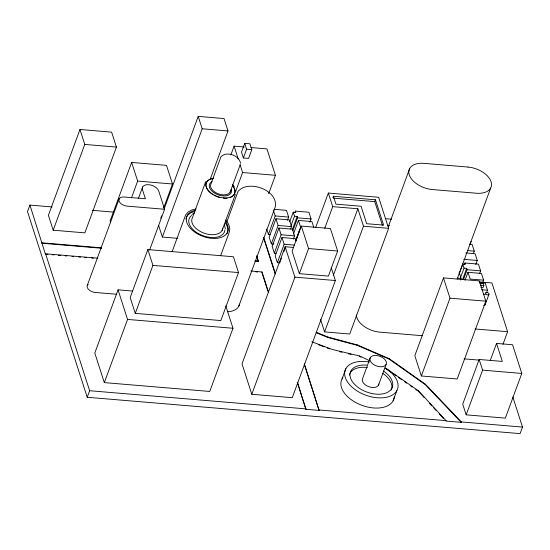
<?xml version="1.0" encoding="UTF-8"?>
<svg xmlns="http://www.w3.org/2000/svg" width="550" height="550" viewBox="0 0 550 550"><rect width="100%" height="100%" fill="white"/><g stroke="black" fill="none" stroke-linecap="round" stroke-linejoin="round"><path stroke-width="0.82" d="M52.154 206.958L29.913 205.088L27.5 211.64L87.216 397.272L520.087 433.62L522.5 427.068L512.813 396.962M79.97 129.484L48.407 215.277L53.206 230.202L84.858 232.856L116.428 147.07L111.623 132.144L79.97 129.484L84.769 144.416L53.206 230.202M47.994 254.409L45.43 254.196L29.913 205.088M45.43 254.196L45.581 253.791L97.762 258.17M163.639 208.079L172.501 183.996L166.506 165.364L131.649 162.436L110.096 221.024L110.612 222.647M87.388 285.141L119.151 198.798M131.443 197.924L137.644 181.074L131.649 162.436M138.524 198.117L142.642 186.924M132.509 291.06L118.058 289.85L94.806 353.038L104.314 382.607L209.742 391.462L232.987 328.268L225.789 305.889M87.216 397.272L89.629 390.72L45.581 253.791M147.847 249.576L130.192 297.564L135.272 313.369L220.853 320.554L238.508 272.559L233.427 256.761L147.847 249.576L152.928 265.375L135.272 313.369M160.731 218.24L161.611 215.834M164.271 208.615L198.206 116.38L224.015 118.552L227.996 130.941L210.588 178.262M149.6 250.051L164.594 209.275L158.723 191.022A8.669 5.149 20.2 0 0 148.782 184.697A8.669 5.149 20.2 0 0 142.464 189.654L145.399 198.784L124.114 196.996A7.019 4.166 20.2 0 0 119.006 201.004A7.019 4.166 20.2 0 0 127.05 206.126L164.594 209.275M104.314 382.607L127.566 319.419L118.058 289.85M177.341 238.308L162.353 237.05L202.194 128.776L198.206 116.38M172.136 251.653L185.673 214.844L188.162 211.97L191.95 209.921L195.979 209.014M205.7 181.679L192.431 217.745A16.177 9.598 20.2 0 0 204.579 233.344A16.177 9.598 20.2 0 0 222.778 228.064M230.863 154.921L234.094 146.128L244.2 146.981M223.699 197.904L223.589 198.199A15.159 8.999 20.2 0 0 227.164 198.172M244.709 143.358L241.484 152.116L243.361 157.967L248.572 158.4L251.797 149.641L249.913 143.797L244.709 143.358L246.586 149.208L243.361 157.967M230.113 192.156L240.103 165M235.538 191.702L242.591 172.535L240.013 164.532M222.083 230.478L235.352 194.411M226.758 222.062L238.019 191.455C248.291 179.025 279.187 190.417 275.124 207.384L238.673 306.453M220.598 255.778L228.841 233.372C231.034 228.779 228.999 223.417 225.61 220M268.668 193.662L275.433 175.292L266.936 148.885L250.938 147.544M254.918 261.113L258.335 261.401L256.933 256.176M270.084 234.486L268.4 234.348L275.172 215.944L273.488 210.719M290.696 229.006L291.576 226.607L289.417 219.883L275.942 218.756L269.17 237.153L271.336 243.877L273.859 244.083M271.336 243.877L278.101 225.472L275.942 218.756M261.862 272.367L262.013 271.961L250.889 271.026M293.391 239.092L294.566 235.888L292.401 229.171L278.926 228.037L272.161 246.441L274.319 253.158L276.004 253.303M274.319 253.158L281.091 234.761L278.926 228.037M287.471 220.275L288.647 217.078L286.481 210.354L273.852 209.296M296.175 240.886L295.453 238.645L281.978 237.518L275.206 255.915L277.372 262.639L279.895 262.852M289.678 221.808L293.212 212.204L295.859 212.431L295.439 211.111L308.914 212.238L311.073 218.962L309.897 222.159M294.848 212.706L295.439 211.111M277.372 262.639L284.137 244.234L281.978 237.518M290.978 225.83L294.504 216.232L293.212 212.204M293.556 247.452L285.127 246.744L242.028 363.887L251.804 394.281L292.277 397.678L335.376 280.534L331.258 267.74M279.971 262.157L281.442 258.156M283.8 251.756L285.271 247.754M292.449 229.254L297.158 216.452L294.504 216.232M292.889 230.629L297.598 217.827L297.158 216.452M293.432 234.025L298.437 220.426L311.912 221.561L313.83 227.528M295.886 239.944L300.596 227.143L298.437 220.426M295.79 240.79L299.317 231.192M301.338 226.084L292.105 251.185L299.337 273.659L328.398 276.1L337.631 250.999L330.399 228.525L301.338 226.084L308.571 248.559L299.337 273.659M251.804 394.281L294.903 277.138L285.127 246.744M315.679 227.487L328.35 193.05L378.634 197.278L388.623 228.319L349.738 334.015L324.589 331.904L320.506 319.22M332.915 197.471L333.369 196.247L375.451 199.781L383.604 225.129L366.671 223.706L361.054 206.257L335.913 204.146L333.369 196.247M324.768 228.271L332.722 206.649L328.35 193.05M333.41 275.22L357.864 208.759L332.722 206.649M324.589 331.904L363.481 226.208L357.864 208.759M382.401 225.328L374.77 201.616L375.451 199.781M316.174 332.702L327.986 337.514L328.137 337.109L357.28 344.912L389.317 358.724L425.487 384.299L461.326 421.933L522.5 427.068M304.384 363.791L319.096 410.403L305.917 409.296L297.674 382.814M388.348 226.538L409.688 168.527M342.093 378.874L345.847 368.679M327.986 337.514L357.136 345.317L357.28 344.912M369.641 360.711L359.611 355.987L359.466 356.393L361.006 357.115M370.26 357.72L362.622 378.476A8.642 5.129 20.2 0 0 369.112 386.808A8.642 5.129 20.2 0 0 378.833 383.989M378.455 385.275L386.093 364.519A8.642 5.129 20.2 0 0 376.365 355.499A8.642 5.129 20.2 0 0 372.068 363.344A8.642 5.129 20.2 0 0 386.093 364.519M461.326 421.933L461.175 422.331L425.336 384.697L389.173 359.129L389.317 358.724M386.471 369.112L386.616 368.706L385.076 367.978M393.133 400.778L396.887 390.589M443.451 277.887L414.831 355.685L421.355 375.973L457.208 378.984L485.836 301.18L479.311 280.899L443.451 277.887L449.982 298.169L421.355 375.973M457.153 279.111L490.655 188.066M459.209 273.694L462.743 264.096L465.396 264.316L464.97 262.996L478.445 264.131L480.604 270.847L479.724 273.247M469.975 244.667L471.151 241.464M464.379 264.598L464.97 262.996M418.509 391.359L418.66 390.954L386.616 368.706M460.508 277.722L464.042 268.118L462.743 264.096M460.487 279.998L461.079 278.396L459.161 272.422M462.571 279.544L466.689 268.345L464.042 268.118M463.595 279.317L467.129 269.713L466.689 268.345M473.378 253.536L474.265 251.13L472.099 244.413L469.576 244.2M425.336 384.697L425.487 384.299M465.025 280.314L467.967 272.312L481.442 273.446L483.601 280.163L482.721 282.562M475.791 264.454L477.263 260.452L475.097 253.729L465.836 252.952M480.04 283.161L483.196 283.429L483.869 285.512L483.147 287.464L480.783 287.265M486.482 293.033L487.513 290.235L485.244 283.202L479.401 282.714M485.052 304.906L488.922 294.381A1.925 1.141 20.2 0 0 486.757 292.373A1.925 1.141 20.2 0 0 485.801 294.119A1.925 1.141 20.2 0 0 488.922 294.381M418.66 390.954L445.995 420.64L445.844 421.046L461.175 422.331M496.533 343.413L502.322 361.419L479.16 359.473L462.722 404.154L466.159 414.831L505.354 418.124L521.792 373.443L512.566 344.761L496.533 343.413L490.366 360.168M466.159 414.831L482.598 370.15L479.16 359.473M502.989 344.286L507.616 331.705L491.934 282.961L479.091 281.882M191.978 214.397L194.404 213.084M202.194 128.776L227.996 130.941M246.586 149.208L251.797 149.641M84.769 144.416L116.428 147.07M242.591 172.535L275.433 175.292M137.644 181.074L172.501 183.996M333.534 198.158L374.77 201.616M385.674 218.687L391.566 219.182M275.172 215.944L288.647 217.078M297.598 217.827L311.073 218.962M387.832 225.404L389.517 225.548M363.481 226.208L388.623 228.319M278.101 225.472L291.576 226.607M92.359 210.334L113.747 212.128M281.091 234.761L294.566 235.888M467.527 250.566L474.265 251.13M284.137 244.234L294.243 245.087M463.788 259.318L477.263 260.452M308.571 248.559L337.631 250.999M467.129 269.713L480.604 270.847M42.047 242.825L101.076 247.782M255.062 260.707L258.486 260.996M483.601 280.163L470.126 279.036L467.967 272.312M41.903 243.231L101.784 248.256M457.71 278.114L461.079 278.396M480.707 285.251L483.869 285.512M481.669 289.747L487.513 290.235M52.271 254.767L53.982 254.911M58.259 255.276L60.83 255.489M65.106 255.846L66.818 255.991M71.947 256.424L73.659 256.568M78.794 256.994L80.506 257.139M84.782 257.496L86.494 257.641M91.623 258.074L93.335 258.218M255.874 271.865L257.586 272.009M294.903 277.138L335.376 280.534M152.928 265.375L238.508 272.559M483.464 294.222L485.134 294.36M449.982 298.169L485.836 301.18M116.621 294.257L95.287 292.462A7.019 4.166 20.2 0 1 88.302 289.135A7.019 4.166 20.2 0 1 88.124 284.281M475.083 328.969L507.616 331.705M422.256 335.706L379.871 332.145A20.123 11.942 20.2 0 1 356.338 314.944M127.566 319.419L232.987 328.268M464.083 358.854L479.497 360.147M482.598 370.15L521.792 373.443M89.629 390.72L306.068 408.891M319.248 409.998L445.995 420.64M359.611 355.987L332.097 349.415L311.871 341.784M339.453 351.615L341.956 352.213M348.624 353.801L351.127 354.399M318.725 344.829L324.17 346.885M327.278 348.061L329.615 348.941M316.319 332.296L328.137 337.109M357.136 345.317L389.173 359.129M387.166 369.593L390.644 372.013M392.734 373.464L396.22 375.884M398.31 377.334L401.796 379.748M404.58 381.686L406.67 383.137M410.149 385.557L412.239 387.007M415.724 389.421L417.814 390.871M419.093 391.992L424.325 397.678M429.564 403.363L431.888 405.886M433.634 407.784L435.957 410.307M439.45 414.102L443.52 418.522M232.437 184.422L234.3 186.553M224.276 224.304L225.342 228.718M266.722 229.116L268.4 234.348M263.691 237.304L275.399 273.694M234.094 146.128L238.212 158.929M263.539 237.71L275.248 274.099M304.232 364.196L319.096 410.403M262.013 271.961L268.572 292.339M256.527 255.784L258.335 261.401M262.13 273.185L267.898 291.115M297.261 382.401L305.917 409.296M158.613 225.431L162.353 237.05M240.556 163.439C239.415 155.458 226.579 150.728 220.935 156.771L210.946 183.934A10.457 6.201 20.2 0 0 218.797 194.012A10.457 6.201 20.2 0 0 230.56 190.603M239.456 304.232A20.24 12.011 20.2 0 1 227.59 311.733M394.336 396.632A27.844 16.521 20.2 0 1 361.866 405.316A27.844 16.521 20.2 0 1 342.884 377.644M225.871 222.09A21.856 12.973 20.2 0 1 217.786 238.191A21.856 12.973 20.2 0 1 189.564 227.356A21.856 12.973 20.2 0 1 195.188 210.313M232.444 185.371A15.159 8.999 20.2 0 1 228.367 197.718A15.159 8.999 20.2 0 1 207.928 189.874A15.159 8.999 20.2 0 1 213.785 178.207M185.976 219.017A21.856 12.973 20.2 0 1 194.782 211.42M225.466 223.197A21.856 12.973 20.2 0 1 226.889 233.812M224.936 229.817A18.844 11.179 20.2 0 1 201.431 235.091A18.844 11.179 20.2 0 1 191.572 215.497M232.334 185.666A15.159 8.999 20.2 0 1 230.271 197.478M219.808 197.553A15.159 8.999 20.2 0 1 216.061 196.281M215.346 195.958A15.159 8.999 20.2 0 1 213.936 195.25M212.609 194.466A15.159 8.999 20.2 0 1 206.442 187.791M206.209 187.144A15.159 8.999 20.2 0 1 205.872 185.446M205.872 184.635A15.159 8.999 20.2 0 1 212.85 178.619M231.316 189.255A11.619 6.896 20.2 0 1 217.546 194.624A11.619 6.896 20.2 0 1 212.176 181.617M484.928 303.971A1.925 1.141 20.2 0 1 483.691 305.401M385.701 368.376A27.844 16.521 20.2 0 1 388.486 396.743A27.844 16.521 20.2 0 1 346.569 380.442A27.844 16.521 20.2 0 1 369.387 362.031M383.501 371.058A22.282 13.221 20.2 0 1 385.454 393.202A22.282 13.221 20.2 0 1 352.275 381.507A22.282 13.221 20.2 0 1 366.699 365.138M349.367 375.045A22.282 13.221 20.2 0 1 349.814 373.732M350.116 373.113A22.282 13.221 20.2 0 1 367.441 367.551M382.676 373.299A22.282 13.221 20.2 0 1 391.263 390.026M468.002 167.056L423.919 163.357A20.123 11.942 20.2 0 0 409.269 174.866A20.123 11.942 20.2 0 0 432.341 189.537L476.424 193.236A20.123 11.942 20.2 0 0 491.074 181.734A20.123 11.942 20.2 0 0 468.002 167.056"/></g></svg>
